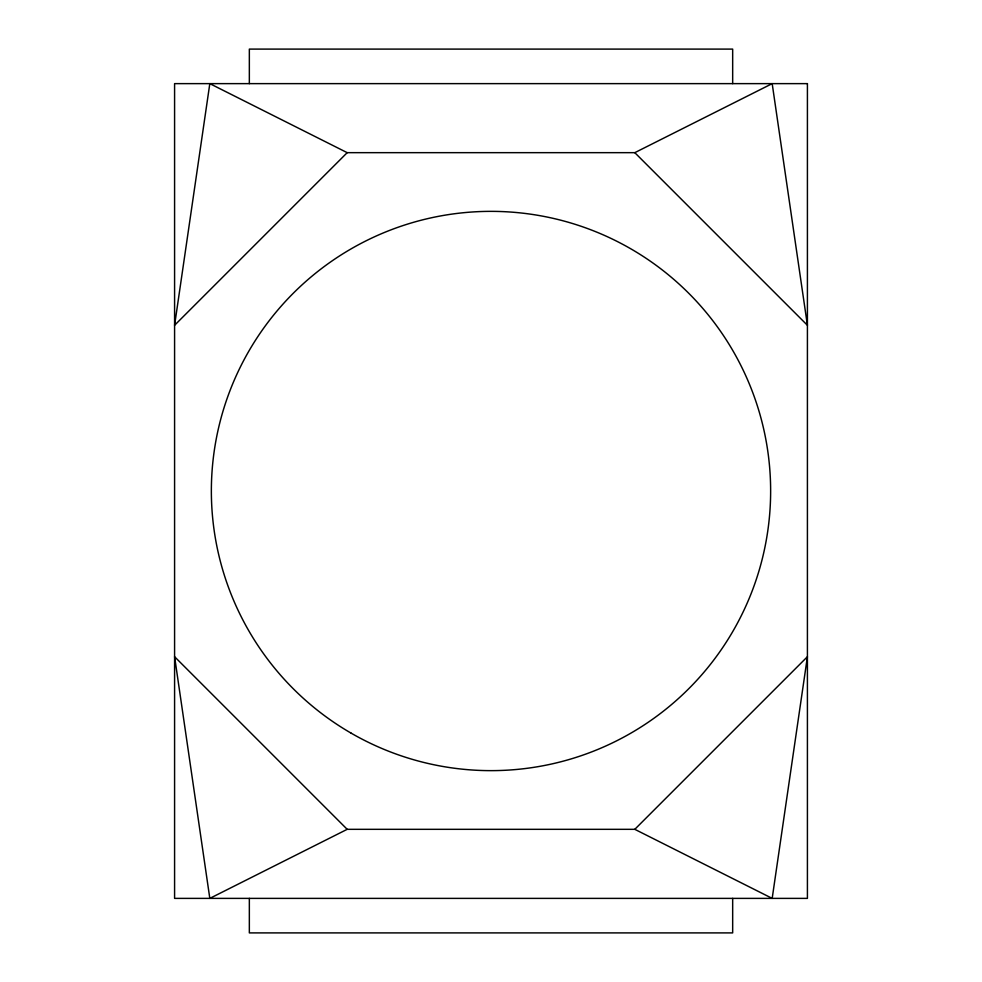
<?xml version="1.0" encoding="UTF-8"?>
<svg xmlns="http://www.w3.org/2000/svg" width="982" height="982" viewBox="0 0 982 982"><rect width="100%" height="100%" fill="white"/><g stroke="black" fill="none" stroke-linecap="round" stroke-linejoin="round"><path stroke-width="1.47" d="M347.198 152.664L174.587 325.288L209.817 83.63L347.198 152.664L634.802 152.664L772.183 83.63L807.413 325.288L634.802 152.664M634.802 829.324L807.413 656.712L772.183 898.383L634.802 829.324L347.198 829.324L209.817 898.383L174.587 656.712L347.198 829.324M732.67 83.63L732.67 49.1L249.342 49.1L249.342 83.63M732.67 898.383L732.67 932.9L249.342 932.9L249.342 898.383M807.413 83.63L174.587 83.63L174.587 898.383L807.413 898.383L807.413 83.63M351.175 733.173A279.637 279.637 0 0 0 770.637 491A279.637 279.637 0 0 0 351.175 248.827A279.637 279.637 0 0 0 351.175 733.173"/></g></svg>
